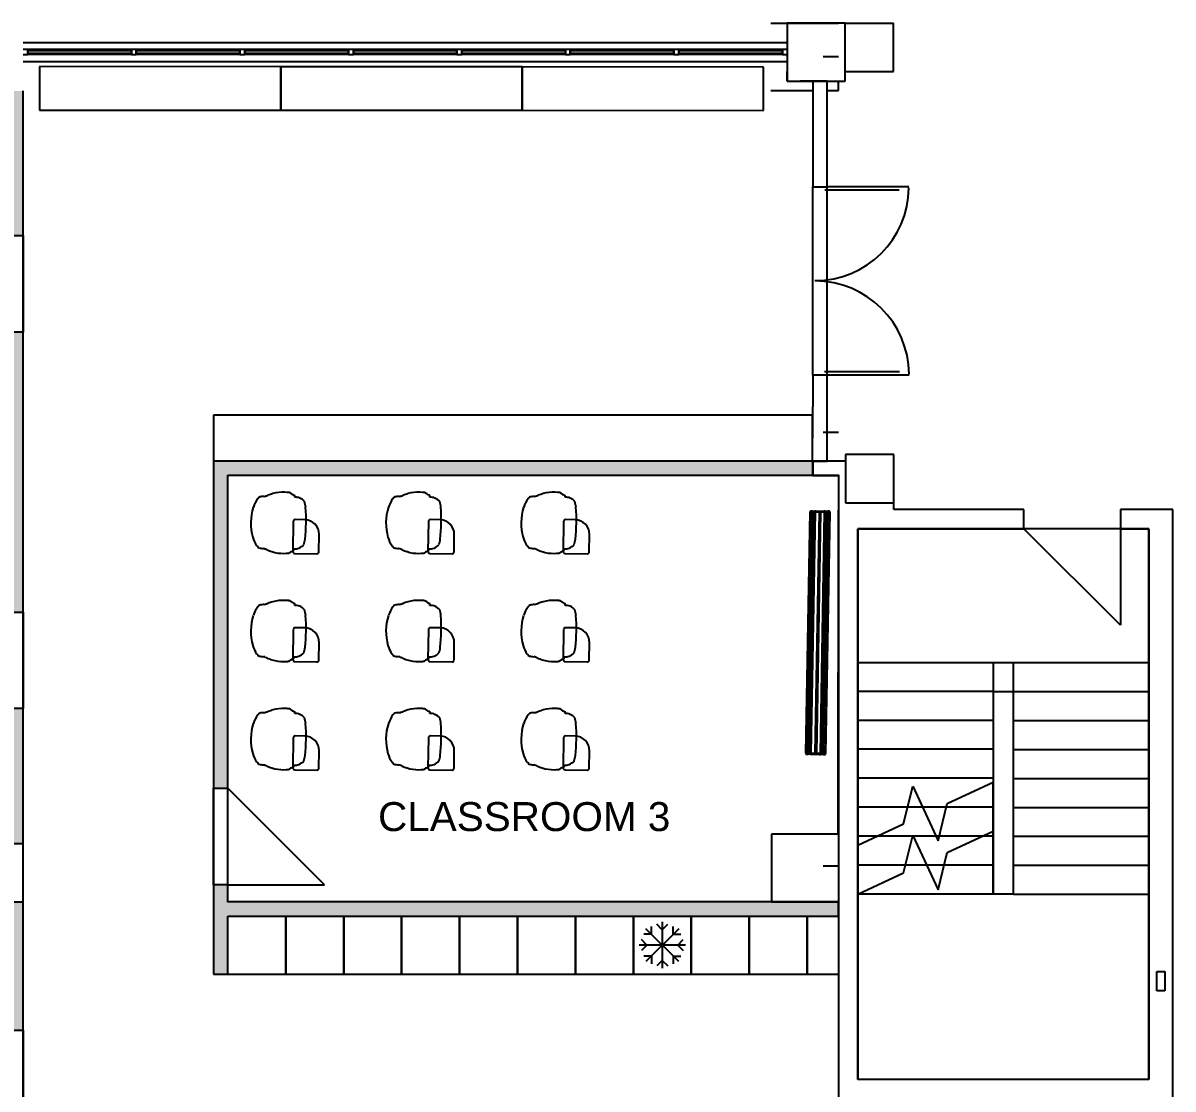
# Model space of a CAD drawing. Header units: inches. Extents: x 318758 to 339823, y 367287 to 384892.
# Drawn here: x 327913 to 339823, y 373852 to 384892 of the extents above; entities that cross this region are included whole.
import ezdxf

# ---------------------------------------------------------------- set-up
doc = ezdxf.new("R2010")
doc.units = ezdxf.units.IN
doc.header["$MEASUREMENT"] = 0
doc.layers.add('A-AREA-BNDY-CLASSROOMS', color=4, linetype='Continuous', lineweight=25)
doc.layers.add('A-AREA-IDEN', color=1, linetype='Continuous', lineweight=25)
doc.layers.add('freecads.com', color=7, linetype='Continuous')
doc.styles.add('textstyle3', font='Arial.ttf')

msp = doc.modelspace()

# ---------------------------------------------------------------- hatches: boundary and pattern name
at = {"layer": 'freecads.com', "transparency": 33554687}
h = msp.add_hatch(color=256, dxfattribs=at)
h.paths.add_polyline_path([(327913, 376392), (327913, 377792), (327763, 377792), (327763, 376392)], flags=0)
h.paths.add_polyline_path([(327913, 378792), (327913, 381690), (327763, 381690), (327763, 378792)], flags=0)
h.paths.add_polyline_path([(327913, 382690), (327913, 384189), (327763, 384189), (327763, 382690)], flags=0)
for points in [[(336093, 380204), (336093, 380354), (329884, 380358), (329884, 380208), (335129, 380205)], [(336359, 375642), (336359, 375792), (329884, 375792), (329884, 375642), (336155, 375642)], [(330034, 375042), (330034, 375642), (329884, 375642), (329884, 375042), (329997, 375042)]]:
    msp.add_hatch(color=256, dxfattribs=at).paths.add_polyline_path(points, flags=0)
h = msp.add_hatch(color=256, dxfattribs=at)
h.paths.add_polyline_path([(329997, 375792), (330034, 375792), (330034, 375966), (329884, 375966), (329884, 375792)], flags=0)
h.paths.add_polyline_path([(329997, 376966), (330034, 376966), (330034, 380208), (329884, 380208), (329884, 376966)], flags=0)
h = msp.add_hatch(color=256, dxfattribs=at)
h.paths.add_polyline_path([(327913, 367992), (327913, 373460), (327763, 373460), (327763, 367992)], flags=0)
h.paths.add_polyline_path([(327763, 374460), (327913, 374460), (327913, 375792), (327763, 375792)], flags=0)

# ---------------------------------------------------------------- linework, layer by layer
at = {"layer": 'A-AREA-BNDY-CLASSROOMS', "flags": 128}
msp.add_lwpolyline([(330034, 380208), (336359, 380208), (336359, 375792), (330034, 375792)], close=True, dxfattribs=at)
at = {"layer": 'freecads.com'}
for p, q in [((335658, 384892), (336358, 384892)), ((336428, 384891), (335828, 384891)), ((335828, 384891), (335828, 384291)), ((336428, 384891), (336928, 384891)), ((336428, 384391), (336428, 384891)), ((336428, 384291), (336428, 384891)), ((336928, 384391), (336928, 384891)), ((327913, 384691), (335828, 384691)), ((327963, 384616), (327913, 384616)), ((327963, 384566), (327963, 384616)), ((329036, 384616), (327963, 384616)), ((329036, 384604), (327963, 384604)), ((327963, 384604), (327963, 384579)), ((329086, 384616), (329036, 384616)), ((329036, 384616), (329036, 384566)), ((329036, 384579), (329036, 384604)), ((329086, 384566), (329086, 384616)), ((330160, 384616), (329086, 384616)), ((330160, 384604), (329086, 384604)), ((329086, 384604), (329086, 384579)), ((330210, 384616), (330160, 384616)), ((330160, 384616), (330160, 384566)), ((330160, 384579), (330160, 384604)), ((330210, 384566), (330210, 384616)), ((331284, 384616), (330210, 384616)), ((331284, 384604), (330210, 384604)), ((330210, 384604), (330210, 384579)), ((331334, 384616), (331284, 384616)), ((331284, 384616), (331284, 384566)), ((331284, 384579), (331284, 384604)), ((331334, 384566), (331334, 384616)), ((332407, 384616), (331334, 384616)), ((332407, 384604), (331334, 384604)), ((331334, 384604), (331334, 384579)), ((332457, 384616), (332407, 384616)), ((332407, 384616), (332407, 384566)), ((332407, 384579), (332407, 384604)), ((332457, 384566), (332457, 384616)), ((333531, 384616), (332457, 384616)), ((333531, 384604), (332457, 384604)), ((332457, 384604), (332457, 384579)), ((333581, 384616), (333531, 384616)), ((333531, 384616), (333531, 384566)), ((333531, 384579), (333531, 384604)), ((333581, 384566), (333581, 384616)), ((334655, 384616), (333581, 384616)), ((334655, 384604), (333581, 384604)), ((333581, 384604), (333581, 384579)), ((334705, 384616), (334655, 384616)), ((334655, 384616), (334655, 384566)), ((334655, 384579), (334655, 384604)), ((334705, 384566), (334705, 384616)), ((335778, 384616), (334705, 384616)), ((335778, 384604), (334705, 384604)), ((334705, 384604), (334705, 384579)), ((335828, 384616), (335778, 384616)), ((335778, 384616), (335778, 384566)), ((335778, 384579), (335778, 384604)), ((327913, 384566), (327963, 384566)), ((335828, 384491), (327913, 384491)), ((335828, 384489), (327913, 384491)), ((327963, 384579), (329036, 384579)), ((329036, 384566), (327963, 384566)), ((329036, 384566), (329086, 384566)), ((329086, 384579), (330160, 384579)), ((330160, 384566), (329086, 384566)), ((330160, 384566), (330210, 384566)), ((330210, 384579), (331284, 384579)), ((331284, 384566), (330210, 384566)), ((331284, 384566), (331334, 384566)), ((331334, 384579), (332407, 384579)), ((332407, 384566), (331334, 384566)), ((332407, 384566), (332457, 384566)), ((332457, 384579), (333531, 384579)), ((333531, 384566), (332457, 384566)), ((333531, 384566), (333581, 384566)), ((333581, 384579), (334655, 384579)), ((334655, 384566), (333581, 384566)), ((335828, 384489), (334403, 384489)), ((334655, 384566), (334705, 384566)), ((334705, 384579), (335778, 384579)), ((335778, 384566), (334705, 384566)), ((335778, 384566), (335828, 384566)), ((336359, 384542), (336200, 384542)), ((330582, 384439), (328082, 384441)), ((328082, 384441), (328082, 383991)), ((330582, 383989), (330582, 384439)), ((333082, 384438), (330582, 384439)), ((330582, 384439), (330582, 383989)), ((333082, 383988), (333082, 384438)), ((335582, 384436), (333082, 384438)), ((333082, 384438), (333082, 383988)), ((335582, 383986), (335582, 384436)), ((335828, 384291), (335828, 384390)), ((336428, 384391), (336928, 384391)), ((335828, 384291), (336428, 384291)), ((336093, 384291), (335961, 384291)), ((336093, 384291), (336093, 383196)), ((336243, 384291), (336093, 384291)), ((336241, 380354), (336243, 384291)), ((336243, 383195), (336243, 384291)), ((336358, 384192), (336358, 384291)), ((327913, 382690), (327913, 384189)), ((335658, 384192), (336093, 384192)), ((336243, 384192), (336358, 384192)), ((328082, 383991), (330582, 383989)), ((330582, 383989), (333082, 383988)), ((333082, 383988), (335582, 383986)), ((336092, 381246), (336093, 383196)), ((336093, 383196), (336243, 383195)), ((337088, 383195), (336243, 383195)), ((336988, 383195), (336243, 383195)), ((336988, 383160), (336216, 383160)), ((327763, 382690), (327913, 382690)), ((327913, 381690), (327913, 382690)), ((327913, 382690), (327913, 381690)), ((327913, 381690), (327763, 381690)), ((327913, 378792), (327913, 381690)), ((336990, 381280), (336215, 381280)), ((336092, 381246), (336091, 380594)), ((336242, 381245), (336092, 381246)), ((336241, 380354), (336242, 381245)), ((337090, 381245), (336242, 381245)), ((336990, 381245), (336242, 381245)), ((329884, 380830), (329884, 380358)), ((336091, 380830), (329884, 380830)), ((336091, 380358), (336091, 380830)), ((336359, 380652), (336200, 380652)), ((336093, 380354), (329884, 380358)), ((329884, 380358), (329884, 380208)), ((329884, 380358), (336091, 380358)), ((336091, 380358), (336091, 380354)), ((336091, 380354), (336241, 380354)), ((336433, 380354), (336093, 380354)), ((336093, 380354), (336093, 380204)), ((336093, 380204), (336093, 380354)), ((336433, 380422), (336433, 379922)), ((336933, 380422), (336433, 380422)), ((336933, 379922), (336933, 380422)), ((329884, 380208), (329884, 376966)), ((330034, 380208), (336093, 380204)), ((330034, 376966), (330034, 380208)), ((336093, 380204), (336360, 380204)), ((336360, 380204), (336359, 379922)), ((330650, 380031), (330624, 380032)), ((330727, 379981), (330727, 380000)), ((332050, 380031), (332024, 380032)), ((332127, 379981), (332127, 380000)), ((333450, 380031), (333424, 380032)), ((333527, 379981), (333527, 380000)), ((336066, 379838), (336022, 377319)), ((336088, 379838), (336066, 379838)), ((336083, 379838), (336083, 379828)), ((336085, 379838), (336083, 379838)), ((336083, 379838), (336088, 379838)), ((336088, 379838), (336115, 379837)), ((336088, 379838), (336088, 379828)), ((336115, 379837), (336118, 379837)), ((336128, 379837), (336115, 379837)), ((336118, 379837), (336121, 379837)), ((336118, 379837), (336118, 379827)), ((336121, 379837), (336123, 379837)), ((336123, 379837), (336122, 379827)), ((336123, 379837), (336126, 379837)), ((336126, 379837), (336126, 379827)), ((336126, 379837), (336128, 379837)), ((336126, 379837), (336126, 379827)), ((336128, 379837), (336207, 379836)), ((336128, 379837), (336128, 379827)), ((336207, 379836), (336209, 379836)), ((336207, 379836), (336207, 379826)), ((336220, 379835), (336207, 379836)), ((336209, 379826), (336209, 379836)), ((336209, 379836), (336210, 379836)), ((336209, 379836), (336209, 379826)), ((336210, 379836), (336212, 379836)), ((336212, 379836), (336214, 379836)), ((336212, 379836), (336212, 379826)), ((336214, 379836), (336217, 379836)), ((336217, 379836), (336220, 379835)), ((336217, 379836), (336217, 379826)), ((336220, 379835), (336247, 379835)), ((336225, 377315), (336269, 379835)), ((336247, 379835), (336252, 379835)), ((336247, 379835), (336247, 379825)), ((336269, 379835), (336247, 379835)), ((336252, 379835), (336250, 379835)), ((336252, 379825), (336252, 379835)), ((336357, 376492), (336359, 379847)), ((336359, 379922), (336359, 379847)), ((336359, 379847), (336360, 379847)), ((336359, 376492), (336359, 379847)), ((336360, 379847), (336360, 379656)), ((336433, 379922), (336933, 379922)), ((336933, 379855), (336933, 379922)), ((338279, 379855), (336933, 379855)), ((338279, 379655), (338279, 379855)), ((339823, 379855), (339279, 379855)), ((339279, 379855), (339279, 379655)), ((339823, 379655), (339823, 379855)), ((330712, 379729), (330707, 379419)), ((330833, 379747), (330733, 379749)), ((332112, 379729), (332107, 379419)), ((332233, 379747), (332133, 379749)), ((333512, 379729), (333507, 379419)), ((333633, 379747), (333533, 379749)), ((336022, 377329), (336066, 379828)), ((336044, 377328), (336088, 379828)), ((336049, 377328), (336093, 379828)), ((336051, 377328), (336095, 379828)), ((336053, 377328), (336096, 379828)), ((336059, 377328), (336102, 379828)), ((336066, 379828), (336269, 379825)), ((336068, 377328), (336112, 379827)), ((336074, 377328), (336117, 379827)), ((336076, 377328), (336119, 379827)), ((336088, 379828), (336083, 379828)), ((336083, 379828), (336085, 379828)), ((336093, 379828), (336088, 379828)), ((336093, 379828), (336095, 379828)), ((336095, 379828), (336096, 379828)), ((336096, 379828), (336102, 379828)), ((336102, 379828), (336112, 379827)), ((336112, 379827), (336117, 379827)), ((336157, 379827), (336114, 377327)), ((336117, 379827), (336119, 379827)), ((336121, 379827), (336119, 379827)), ((336119, 379827), (336128, 379827)), ((336122, 379827), (336121, 379827)), ((336126, 379827), (336122, 379827)), ((336128, 379827), (336126, 379827)), ((336207, 379826), (336128, 379827)), ((336134, 377327), (336177, 379826)), ((336177, 379826), (336157, 379827)), ((336172, 377326), (336215, 379826)), ((336174, 377326), (336217, 379826)), ((336179, 377326), (336223, 379825)), ((336189, 377326), (336232, 379825)), ((336195, 377326), (336238, 379825)), ((336197, 377326), (336240, 379825)), ((336198, 377325), (336242, 379825)), ((336203, 377325), (336247, 379825)), ((336209, 379826), (336207, 379826)), ((336207, 379826), (336215, 379826)), ((336212, 379826), (336209, 379826)), ((336209, 379826), (336209, 379826)), ((336214, 379826), (336212, 379826)), ((336215, 379826), (336214, 379826)), ((336215, 379826), (336217, 379826)), ((336217, 379826), (336223, 379825)), ((336223, 379825), (336232, 379825)), ((336269, 379825), (336225, 377325)), ((336232, 379825), (336238, 379825)), ((336238, 379825), (336240, 379825)), ((336240, 379825), (336242, 379825)), ((336247, 379825), (336242, 379825)), ((336252, 379825), (336247, 379825)), ((336250, 379825), (336252, 379825)), ((336360, 379656), (336359, 376492)), ((336558, 373952), (336560, 379655)), ((336560, 379655), (338279, 379655)), ((336560, 379653), (336560, 377970)), ((339574, 379653), (336560, 379653)), ((339573, 379653), (336560, 379653)), ((339279, 378655), (338279, 379655)), ((339279, 378655), (338279, 379655)), ((339279, 379655), (339573, 379655)), ((339279, 379655), (339279, 378655)), ((339573, 379655), (339572, 373952)), ((339573, 377969), (339574, 379653)), ((339821, 370504), (339823, 379655)), ((330977, 379415), (330980, 379594)), ((332377, 379415), (332380, 379594)), ((333777, 379415), (333780, 379594)), ((330613, 379399), (330638, 379400)), ((330717, 379428), (330717, 379447)), ((330727, 379399), (330957, 379395)), ((332013, 379399), (332038, 379400)), ((332117, 379428), (332117, 379447)), ((332127, 379399), (332357, 379395)), ((333413, 379399), (333438, 379400)), ((333517, 379428), (333517, 379447)), ((333527, 379399), (333757, 379395)), ((330650, 378911), (330624, 378912)), ((332050, 378911), (332024, 378912)), ((333450, 378911), (333424, 378912)), ((327763, 378792), (327913, 378792)), ((327913, 377792), (327913, 378792)), ((327913, 378792), (327913, 377792)), ((330727, 378861), (330727, 378880)), ((332127, 378861), (332127, 378880)), ((333527, 378861), (333527, 378880)), ((330712, 378609), (330707, 378299)), ((330833, 378627), (330733, 378629)), ((332112, 378609), (332107, 378299)), ((332233, 378627), (332133, 378629)), ((333512, 378609), (333507, 378299)), ((333633, 378627), (333533, 378629)), ((336560, 378596), (336560, 378270)), ((330977, 378295), (330980, 378474)), ((332377, 378295), (332380, 378474)), ((333777, 378295), (333780, 378474)), ((330717, 378308), (330717, 378327)), ((332117, 378308), (332117, 378327)), ((333517, 378308), (333517, 378327)), ((330613, 378279), (330638, 378280)), ((330727, 378279), (330957, 378275)), ((332013, 378279), (332038, 378280)), ((332127, 378279), (332357, 378275)), ((333413, 378279), (333438, 378280)), ((333527, 378279), (333757, 378275)), ((336560, 378270), (336560, 377970)), ((336560, 378270), (339573, 378269)), ((337960, 378269), (337960, 377970)), ((338173, 377969), (338173, 378269)), ((336560, 377970), (336560, 377670)), ((337960, 377970), (336560, 377970)), ((337960, 377970), (336560, 377970)), ((336560, 377970), (336560, 375870)), ((336560, 377970), (336560, 377670)), ((337960, 377970), (336560, 377970)), ((337960, 377970), (336560, 377970)), ((337960, 377970), (338173, 377969)), ((337960, 377970), (337960, 375870)), ((337960, 377970), (337960, 377670)), ((338172, 375869), (338173, 377969)), ((338173, 377969), (339573, 377969)), ((338173, 377669), (338173, 377969)), ((338173, 377969), (339573, 377969)), ((338173, 377969), (339573, 377969)), ((338173, 375869), (338173, 377969)), ((338173, 377969), (339573, 377969)), ((339572, 375869), (339573, 377969)), ((339573, 375869), (339573, 377969)), ((327913, 377792), (327763, 377792)), ((327913, 376392), (327913, 377792)), ((330650, 377791), (330624, 377792)), ((330727, 377741), (330727, 377760)), ((332050, 377791), (332024, 377792)), ((332127, 377741), (332127, 377760)), ((333450, 377791), (333424, 377792)), ((333527, 377741), (333527, 377760)), ((336560, 377670), (336559, 377370)), ((336560, 377670), (336560, 377370)), ((337960, 377670), (336560, 377670)), ((337960, 377670), (336560, 377670)), ((337960, 377670), (336560, 377670)), ((337960, 377670), (336560, 377670)), ((337960, 377670), (337960, 377370)), ((338173, 377369), (338173, 377669)), ((338173, 377669), (339573, 377669)), ((338173, 377669), (339573, 377669)), ((338173, 377669), (339573, 377669)), ((338173, 377669), (339573, 377669)), ((338173, 377669), (339573, 377669)), ((338173, 377669), (339573, 377669)), ((330712, 377489), (330707, 377179)), ((330833, 377507), (330733, 377509)), ((332112, 377489), (332107, 377179)), ((332233, 377507), (332133, 377509)), ((333512, 377489), (333507, 377179)), ((333633, 377507), (333533, 377509)), ((330977, 377175), (330980, 377354)), ((332377, 377175), (332380, 377354)), ((333777, 377175), (333780, 377354)), ((336559, 377370), (336559, 377070)), ((336560, 377370), (336560, 377070)), ((337960, 377370), (336560, 377370)), ((337960, 377370), (336560, 377370)), ((337960, 377370), (336560, 377370)), ((337960, 377370), (336560, 377370)), ((337960, 377370), (337960, 377070)), ((338173, 377069), (338173, 377369)), ((338173, 377369), (339573, 377369)), ((338173, 377369), (339573, 377369)), ((338173, 377369), (339573, 377369)), ((338173, 377369), (339573, 377369)), ((338173, 377369), (339573, 377369)), ((338173, 377369), (339573, 377369)), ((336225, 377325), (336022, 377329)), ((336022, 377319), (336044, 377318)), ((336039, 377328), (336039, 377318)), ((336041, 377328), (336039, 377328)), ((336039, 377328), (336044, 377328)), ((336044, 377318), (336039, 377318)), ((336039, 377318), (336041, 377318)), ((336044, 377328), (336049, 377328)), ((336044, 377328), (336044, 377318)), ((336071, 377318), (336044, 377318)), ((336051, 377328), (336049, 377328)), ((336053, 377328), (336051, 377328)), ((336059, 377328), (336053, 377328)), ((336068, 377328), (336059, 377328)), ((336074, 377328), (336068, 377328)), ((336074, 377318), (336071, 377318)), ((336071, 377318), (336084, 377317)), ((336076, 377328), (336074, 377328)), ((336074, 377328), (336074, 377318)), ((336077, 377318), (336074, 377318)), ((336084, 377327), (336076, 377328)), ((336076, 377328), (336077, 377328)), ((336077, 377328), (336079, 377328)), ((336079, 377318), (336077, 377318)), ((336079, 377328), (336082, 377328)), ((336079, 377328), (336079, 377318)), ((336082, 377318), (336079, 377318)), ((336082, 377328), (336082, 377318)), ((336082, 377328), (336084, 377327)), ((336082, 377328), (336082, 377318)), ((336084, 377317), (336082, 377318)), ((336084, 377327), (336163, 377326)), ((336084, 377327), (336084, 377317)), ((336163, 377316), (336084, 377317)), ((336114, 377327), (336134, 377327)), ((336172, 377326), (336163, 377326)), ((336163, 377326), (336165, 377326)), ((336163, 377326), (336163, 377316)), ((336165, 377316), (336163, 377316)), ((336163, 377316), (336176, 377316)), ((336165, 377316), (336165, 377326)), ((336165, 377326), (336166, 377326)), ((336165, 377326), (336165, 377316)), ((336166, 377316), (336165, 377316)), ((336166, 377326), (336169, 377326)), ((336168, 377316), (336166, 377316)), ((336169, 377326), (336168, 377316)), ((336170, 377316), (336168, 377316)), ((336169, 377326), (336170, 377326)), ((336170, 377326), (336172, 377326)), ((336173, 377316), (336170, 377316)), ((336174, 377326), (336172, 377326)), ((336173, 377326), (336173, 377316)), ((336176, 377316), (336173, 377316)), ((336179, 377326), (336174, 377326)), ((336203, 377315), (336176, 377316)), ((336189, 377326), (336179, 377326)), ((336195, 377326), (336189, 377326)), ((336197, 377326), (336195, 377326)), ((336198, 377325), (336197, 377326)), ((336198, 377325), (336203, 377325)), ((336203, 377325), (336208, 377325)), ((336203, 377325), (336203, 377315)), ((336208, 377315), (336203, 377315)), ((336203, 377315), (336225, 377315)), ((336208, 377325), (336206, 377325)), ((336206, 377315), (336208, 377315)), ((336208, 377315), (336208, 377325)), ((330613, 377159), (330638, 377160)), ((330717, 377188), (330717, 377207)), ((330727, 377159), (330957, 377155)), ((332013, 377159), (332038, 377160)), ((332117, 377188), (332117, 377207)), ((332127, 377159), (332357, 377155)), ((333413, 377159), (333438, 377160)), ((333517, 377188), (333517, 377207)), ((333527, 377159), (333757, 377155)), ((336559, 377070), (336559, 376770)), ((336560, 377070), (336560, 376770)), ((337960, 377070), (336560, 377070)), ((337960, 377070), (336560, 377070)), ((337960, 377070), (336560, 377070)), ((337960, 377070), (336560, 377070)), ((337033, 376599), (337128, 376987)), ((337128, 376987), (337392, 376421)), ((337486, 376810), (337960, 377031)), ((337959, 377030), (337959, 376769)), ((337960, 377070), (337960, 377031)), ((338173, 376769), (338173, 377069)), ((338173, 377069), (339573, 377069)), ((338173, 377069), (339573, 377069)), ((338173, 377069), (339573, 377069)), ((338173, 377069), (339573, 377069)), ((338173, 377069), (339573, 377069)), ((338173, 377069), (339573, 377069)), ((329884, 376966), (329884, 375966)), ((329884, 376966), (330034, 376966)), ((329884, 375966), (329884, 376966)), ((331034, 375966), (330034, 376966)), ((331034, 375966), (330034, 376966)), ((336559, 376770), (336559, 376470)), ((336560, 376770), (336560, 376470)), ((337960, 376770), (336560, 376770)), ((337075, 376770), (336560, 376770)), ((337960, 376770), (336560, 376770)), ((337075, 376770), (336560, 376770)), ((337229, 376770), (337075, 376770)), ((337229, 376770), (337075, 376770)), ((337476, 376770), (337229, 376770)), ((337476, 376770), (337229, 376770)), ((337392, 376421), (337486, 376810)), ((337959, 376769), (337476, 376770)), ((337959, 376769), (337476, 376770)), ((337959, 376769), (337959, 376469)), ((338173, 376469), (338173, 376769)), ((338173, 376769), (339573, 376769)), ((338173, 376769), (339573, 376769)), ((338173, 376769), (339573, 376769)), ((338173, 376769), (339573, 376769)), ((338173, 376769), (339573, 376769)), ((338173, 376769), (339573, 376769)), ((336560, 376378), (337033, 376599)), ((337486, 376302), (337960, 376523)), ((337960, 376523), (337960, 375870)), ((327913, 376392), (327313, 376392)), ((327913, 375792), (327913, 376392)), ((336364, 376492), (335664, 376492)), ((335664, 376492), (335664, 375792)), ((336364, 375792), (336364, 376492)), ((336559, 376470), (336559, 376170)), ((336560, 376470), (336560, 376378)), ((337960, 376470), (336560, 376470)), ((336757, 376470), (336560, 376470)), ((337960, 376470), (336560, 376470)), ((336757, 376470), (336560, 376470)), ((337369, 376470), (336757, 376470)), ((337369, 376470), (336757, 376470)), ((337033, 376091), (337128, 376479)), ((337132, 376470), (337125, 376470)), ((337132, 376470), (337125, 376470)), ((337128, 376479), (337392, 375913)), ((337404, 376470), (337369, 376470)), ((337404, 376470), (337369, 376470)), ((337959, 376469), (337403, 376470)), ((337959, 376469), (337403, 376470)), ((337960, 376470), (337846, 376470)), ((337960, 376470), (337846, 376470)), ((337959, 376469), (337959, 376169)), ((338173, 376169), (338173, 376469)), ((338173, 376469), (339573, 376469)), ((338173, 376469), (339573, 376469)), ((338173, 376469), (339573, 376469)), ((338173, 376469), (339573, 376469)), ((338173, 376469), (339573, 376469)), ((338173, 376469), (339573, 376469)), ((337392, 375913), (337486, 376302)), ((336359, 376161), (336200, 376161)), ((336559, 376170), (336559, 375870)), ((337959, 376169), (336559, 376170)), ((337959, 376169), (336559, 376170)), ((337960, 376170), (336560, 376170)), ((337960, 376170), (336560, 376170)), ((337272, 376170), (337052, 376170)), ((337272, 376170), (337052, 376170)), ((337960, 376170), (337454, 376170)), ((337960, 376170), (337454, 376170)), ((337959, 376169), (337959, 375869)), ((338172, 375869), (338173, 376169)), ((338173, 376169), (339573, 376169)), ((338173, 376169), (339573, 376169)), ((338173, 376169), (339573, 376169)), ((338173, 376169), (339573, 376169)), ((338173, 376169), (339573, 376169)), ((338173, 376169), (339573, 376169)), ((336560, 375870), (337033, 376091)), ((329884, 375966), (329884, 375792)), ((330034, 375966), (329884, 375966)), ((330034, 375792), (330034, 375966)), ((330034, 375966), (331034, 375966)), ((327313, 375792), (327913, 375792)), ((327913, 374460), (327913, 375792)), ((329884, 375792), (329884, 375642)), ((335664, 375792), (330034, 375792)), ((335664, 375792), (336364, 375792)), ((336359, 375792), (336358, 373390)), ((336359, 375642), (336359, 375792)), ((336559, 375870), (336558, 373952)), ((337959, 375869), (336559, 375870)), ((337959, 375869), (336559, 375870)), ((336560, 375870), (336560, 373953)), ((336560, 375870), (336560, 373954)), ((337960, 375870), (336560, 375870)), ((338172, 375869), (337959, 375869)), ((337960, 375869), (337960, 375870)), ((338172, 375869), (337960, 375870)), ((338173, 375869), (337960, 375869)), ((338172, 375869), (339572, 375869)), ((338172, 375869), (339572, 375869)), ((338172, 375869), (339572, 375869)), ((338172, 375869), (339572, 375869)), ((338173, 375869), (339573, 375869)), ((338173, 375869), (339573, 375869)), ((339572, 373952), (339572, 375869)), ((339572, 373953), (339572, 375869)), ((339573, 373953), (339573, 375869)), ((329884, 375642), (329884, 375042)), ((330034, 375642), (336359, 375642)), ((330034, 375042), (330034, 375642)), ((330634, 375642), (330634, 375042)), ((330634, 375042), (330634, 375642)), ((331234, 375642), (331234, 375042)), ((331234, 375042), (331234, 375642)), ((331834, 375642), (331834, 375042)), ((331834, 375042), (331834, 375642)), ((332434, 375642), (332434, 375042)), ((332434, 375042), (332434, 375642)), ((333034, 375642), (333034, 375042)), ((333034, 375042), (333034, 375642)), ((333634, 375642), (333634, 375042)), ((333634, 375042), (333634, 375642)), ((334234, 375642), (334234, 375042)), ((334234, 375042), (334234, 375642)), ((334534, 375502), (334478, 375559)), ((334534, 375582), (334534, 375102)), ((334534, 375502), (334591, 375559)), ((334834, 375042), (334834, 375642)), ((334834, 375642), (334834, 375042)), ((335434, 375642), (335434, 375042)), ((335434, 375042), (335434, 375642)), ((336034, 375042), (336034, 375642)), ((336034, 375642), (336034, 375042)), ((334421, 375455), (334341, 375455)), ((334704, 375173), (334364, 375512)), ((334704, 375512), (334364, 375173)), ((334421, 375455), (334421, 375535)), ((334647, 375455), (334647, 375535)), ((334647, 375455), (334727, 375455)), ((334774, 375342), (334294, 375342)), ((334374, 375342), (334318, 375399)), ((334374, 375342), (334318, 375286)), ((334694, 375342), (334751, 375399)), ((334694, 375342), (334751, 375286)), ((334421, 375229), (334341, 375229)), ((334421, 375229), (334421, 375149)), ((334647, 375229), (334647, 375149)), ((334647, 375229), (334727, 375229)), ((334534, 375182), (334478, 375126)), ((334534, 375182), (334591, 375126)), ((329884, 375042), (330034, 375042)), ((330034, 375042), (330634, 375042)), ((330634, 375042), (331234, 375042)), ((331234, 375042), (331834, 375042)), ((331834, 375042), (332434, 375042)), ((332434, 375042), (333034, 375042)), ((333034, 375042), (333634, 375042)), ((333634, 375042), (334234, 375042)), ((334234, 375042), (334834, 375042)), ((334834, 375042), (335434, 375042)), ((335434, 375042), (336034, 375042)), ((336034, 375042), (336358, 375042)), ((339655, 374869), (339655, 375069)), ((339655, 375069), (339740, 375069)), ((339740, 375069), (339740, 374869)), ((339740, 374869), (339655, 374869)), ((327763, 374460), (327913, 374460)), ((327913, 373460), (327913, 374460)), ((327913, 374460), (327913, 373460)), ((339572, 373952), (336558, 373952)), ((336560, 373954), (339572, 373953)), ((336560, 373953), (339573, 373953))]:
    msp.add_line(p, q, dxfattribs=at)
for centre, radius, start, end in [((336116, 383196), 972, 269.9656, 359.353), ((336115, 381246), 975, 0.5772, 89.9656), ((330568, 379792), 283, 142.1178, 162.4093), ((330481, 379858), 174, 138.1264, 141.9094), ((330380, 379951), 36.8, 113.2892, 140.5582), ((330438, 379503), 487, 93.1683, 98.6207), ((330392, 380104), 116, 279.8687, 292.4096), ((330319, 380338), 361, 288.9363, 291.172), ((330661, 379454), 586, 105.8942, 111.145), ((330603, 379655), 378, 86.8916, 105.8975), ((330771, 380130), 138, 230.2719, 251.2305), ((330736, 379877), 104, 65.4075, 95.0968), ((330719, 379839), 146, 41.0966, 65.4075), ((331968, 379792), 283, 142.1178, 162.4093), ((331881, 379858), 174, 138.1264, 141.9094), ((331780, 379951), 36.8, 113.2892, 140.5582), ((331838, 379503), 487, 93.1683, 98.6207), ((331792, 380104), 116, 279.8687, 292.4096), ((331719, 380338), 361, 288.9363, 291.172), ((332061, 379454), 586, 105.8942, 111.145), ((332003, 379655), 378, 86.8916, 105.8975), ((332171, 380130), 138, 230.2719, 251.2305), ((332136, 379877), 104, 65.4075, 95.0968), ((332119, 379839), 146, 41.0966, 65.4075), ((333368, 379792), 283, 142.1178, 162.4093), ((333281, 379858), 174, 138.1264, 141.9094), ((333180, 379951), 36.8, 113.2892, 140.5582), ((333238, 379503), 487, 93.1683, 98.6207), ((333192, 380104), 116, 279.8687, 292.4096), ((333119, 380338), 361, 288.9363, 291.172), ((333461, 379454), 586, 105.8942, 111.145), ((333403, 379655), 378, 86.8916, 105.8975), ((333571, 380130), 138, 230.2719, 251.2305), ((333536, 379877), 104, 65.4075, 95.0968), ((333519, 379839), 146, 41.0966, 65.4075), ((330813, 379712), 541, 162.2619, 195.7381), ((330587, 379857), 254, 4.345, 17.8748), ((329074, 379742), 1771, 353.655, 4.345), ((332213, 379712), 541, 162.2619, 195.7381), ((331987, 379857), 254, 4.345, 17.8748), ((330474, 379742), 1771, 353.655, 4.345), ((333613, 379712), 541, 162.2619, 195.7381), ((333387, 379857), 254, 4.345, 17.8748), ((331874, 379742), 1771, 353.655, 4.345), ((330732, 379729), 20, 89, 179), ((330830, 379597), 150, 359, 89), ((332132, 379729), 20, 89, 179), ((332230, 379597), 150, 359, 89), ((333532, 379729), 20, 89, 179), ((333630, 379597), 150, 359, 89), ((330565, 379642), 283, 195.5907, 215.8822), ((330714, 379589), 146, 292.5925, 316.9034), ((330591, 379574), 245, 339.8057, 353.655), ((331965, 379642), 283, 195.5907, 215.8822), ((332114, 379589), 146, 292.5925, 316.9034), ((331991, 379574), 245, 339.8057, 353.655), ((333365, 379642), 283, 195.5907, 215.8822), ((333514, 379589), 146, 292.5925, 316.9034), ((333391, 379574), 245, 339.8057, 353.655), ((330477, 379579), 174, 216.0906, 219.8736), ((330372, 379489), 36.8, 217.4418, 244.7108), ((330446, 379934), 487, 259.3793, 264.8316), ((330378, 379336), 116, 65.5912, 78.129), ((330297, 379104), 361, 66.828, 69.0636), ((330670, 379976), 587, 246.8555, 252.1062), ((330606, 379777), 378, 252.1025, 271.1084), ((330757, 379297), 138, 106.7695, 127.7281), ((330727, 379419), 20, 179, 269), ((330730, 379550), 104, 262.9032, 292.5925), ((330957, 379415), 20, 269, 359), ((331877, 379579), 174, 216.0906, 219.8736), ((331772, 379489), 36.8, 217.4418, 244.7108), ((331846, 379934), 487, 259.3793, 264.8316), ((331778, 379336), 116, 65.5912, 78.129), ((331697, 379104), 361, 66.828, 69.0636), ((332070, 379976), 587, 246.8555, 252.1062), ((332006, 379777), 378, 252.1025, 271.1084), ((332157, 379297), 138, 106.7695, 127.7281), ((332127, 379419), 20, 179, 269), ((332130, 379550), 104, 262.9032, 292.5925), ((332357, 379415), 20, 269, 359), ((333277, 379579), 174, 216.0906, 219.8736), ((333172, 379489), 36.8, 217.4418, 244.7108), ((333246, 379934), 487, 259.3793, 264.8316), ((333178, 379336), 116, 65.5912, 78.129), ((333097, 379104), 361, 66.828, 69.0636), ((333470, 379976), 587, 246.8555, 252.1062), ((333406, 379777), 378, 252.1025, 271.1084), ((333557, 379297), 138, 106.7695, 127.7281), ((333527, 379419), 20, 179, 269), ((333530, 379550), 104, 262.9032, 292.5925), ((333757, 379415), 20, 269, 359), ((330319, 379218), 361, 288.9363, 291.172), ((330661, 378334), 586, 105.8942, 111.145), ((330603, 378535), 378, 86.8916, 105.8975), ((330771, 379010), 138, 230.2719, 251.2305), ((331719, 379218), 361, 288.9363, 291.172), ((332061, 378334), 586, 105.8942, 111.145), ((332003, 378535), 378, 86.8916, 105.8975), ((332171, 379010), 138, 230.2719, 251.2305), ((333119, 379218), 361, 288.9363, 291.172), ((333461, 378334), 586, 105.8942, 111.145), ((333403, 378535), 378, 86.8916, 105.8975), ((333571, 379010), 138, 230.2719, 251.2305), ((330568, 378672), 283, 142.1178, 162.4093), ((330481, 378738), 174, 138.1264, 141.9094), ((330380, 378831), 36.8, 113.2892, 140.5582), ((330438, 378383), 487, 93.1683, 98.6207), ((330392, 378984), 116, 279.8687, 292.4096), ((330736, 378757), 104, 65.4075, 95.0968), ((330719, 378719), 146, 41.0966, 65.4075), ((330587, 378737), 254, 4.345, 17.8748), ((331968, 378672), 283, 142.1178, 162.4093), ((331881, 378738), 174, 138.1264, 141.9094), ((331780, 378831), 36.8, 113.2892, 140.5582), ((331838, 378383), 487, 93.1683, 98.6207), ((331792, 378984), 116, 279.8687, 292.4096), ((332136, 378757), 104, 65.4075, 95.0968), ((332119, 378719), 146, 41.0966, 65.4075), ((331987, 378737), 254, 4.345, 17.8748), ((333368, 378672), 283, 142.1178, 162.4093), ((333281, 378738), 174, 138.1264, 141.9094), ((333180, 378831), 36.8, 113.2892, 140.5582), ((333238, 378383), 487, 93.1683, 98.6207), ((333192, 378984), 116, 279.8687, 292.4096), ((333536, 378757), 104, 65.4075, 95.0968), ((333519, 378719), 146, 41.0966, 65.4075), ((333387, 378737), 254, 4.345, 17.8748), ((330813, 378592), 541, 162.2619, 195.7381), ((329074, 378622), 1771, 353.655, 4.345), ((332213, 378592), 541, 162.2619, 195.7381), ((330474, 378622), 1771, 353.655, 4.345), ((333613, 378592), 541, 162.2619, 195.7381), ((331874, 378622), 1771, 353.655, 4.345), ((330732, 378609), 20, 89, 179), ((330830, 378477), 150, 359, 89), ((332132, 378609), 20, 89, 179), ((332230, 378477), 150, 359, 89), ((333532, 378609), 20, 89, 179), ((333630, 378477), 150, 359, 89), ((330565, 378522), 283, 195.5907, 215.8822), ((330591, 378454), 245, 339.8057, 353.655), ((331965, 378522), 283, 195.5907, 215.8822), ((331991, 378454), 245, 339.8057, 353.655), ((333365, 378522), 283, 195.5907, 215.8822), ((333391, 378454), 245, 339.8057, 353.655), ((330477, 378459), 174, 216.0906, 219.8736), ((330372, 378369), 36.8, 217.4418, 244.7108), ((330446, 378814), 487, 259.3793, 264.8316), ((330378, 378216), 116, 65.5912, 78.129), ((330297, 377984), 361, 66.828, 69.0636), ((330670, 378856), 587, 246.8555, 252.1062), ((330606, 378657), 378, 252.1025, 271.1084), ((330757, 378177), 138, 106.7695, 127.7281), ((330727, 378299), 20, 179, 269), ((330730, 378430), 104, 262.9032, 292.5925), ((330714, 378469), 146, 292.5925, 316.9034), ((330957, 378295), 20, 269, 359), ((331877, 378459), 174, 216.0906, 219.8736), ((331772, 378369), 36.8, 217.4418, 244.7108), ((331846, 378814), 487, 259.3793, 264.8316), ((331778, 378216), 116, 65.5912, 78.129), ((331697, 377984), 361, 66.828, 69.0636), ((332070, 378856), 587, 246.8555, 252.1062), ((332006, 378657), 378, 252.1025, 271.1084), ((332157, 378177), 138, 106.7695, 127.7281), ((332127, 378299), 20, 179, 269), ((332130, 378430), 104, 262.9032, 292.5925), ((332114, 378469), 146, 292.5925, 316.9034), ((332357, 378295), 20, 269, 359), ((333277, 378459), 174, 216.0906, 219.8736), ((333172, 378369), 36.8, 217.4418, 244.7108), ((333246, 378814), 487, 259.3793, 264.8316), ((333178, 378216), 116, 65.5912, 78.129), ((333097, 377984), 361, 66.828, 69.0636), ((333470, 378856), 587, 246.8555, 252.1062), ((333406, 378657), 378, 252.1025, 271.1084), ((333557, 378177), 138, 106.7695, 127.7281), ((333527, 378299), 20, 179, 269), ((333530, 378430), 104, 262.9032, 292.5925), ((333514, 378469), 146, 292.5925, 316.9034), ((333757, 378295), 20, 269, 359), ((330568, 377552), 283, 142.1178, 162.4093), ((330481, 377618), 174, 138.1264, 141.9094), ((330380, 377711), 36.8, 113.2892, 140.5582), ((330438, 377263), 487, 93.1683, 98.6207), ((330392, 377864), 116, 279.8687, 292.4096), ((330319, 378098), 361, 288.9363, 291.172), ((330661, 377214), 586, 105.8942, 111.145), ((330603, 377415), 378, 86.8916, 105.8975), ((330771, 377890), 138, 230.2719, 251.2305), ((330736, 377637), 104, 65.4075, 95.0968), ((330719, 377599), 146, 41.0966, 65.4075), ((330587, 377617), 254, 4.345, 17.8748), ((331968, 377552), 283, 142.1178, 162.4093), ((331881, 377618), 174, 138.1264, 141.9094), ((331780, 377711), 36.8, 113.2892, 140.5582), ((331838, 377263), 487, 93.1683, 98.6207), ((331792, 377864), 116, 279.8687, 292.4096), ((331719, 378098), 361, 288.9363, 291.172), ((332061, 377214), 586, 105.8942, 111.145), ((332003, 377415), 378, 86.8916, 105.8975), ((332171, 377890), 138, 230.2719, 251.2305), ((332136, 377637), 104, 65.4075, 95.0968), ((332119, 377599), 146, 41.0966, 65.4075), ((331987, 377617), 254, 4.345, 17.8748), ((333368, 377552), 283, 142.1178, 162.4093), ((333281, 377618), 174, 138.1264, 141.9094), ((333180, 377711), 36.8, 113.2892, 140.5582), ((333238, 377263), 487, 93.1683, 98.6207), ((333192, 377864), 116, 279.8687, 292.4096), ((333119, 378098), 361, 288.9363, 291.172), ((333461, 377214), 586, 105.8942, 111.145), ((333403, 377415), 378, 86.8916, 105.8975), ((333571, 377890), 138, 230.2719, 251.2305), ((333536, 377637), 104, 65.4075, 95.0968), ((333519, 377599), 146, 41.0966, 65.4075), ((333387, 377617), 254, 4.345, 17.8748), ((330813, 377472), 541, 162.2619, 195.7381), ((329074, 377502), 1771, 353.655, 4.345), ((332213, 377472), 541, 162.2619, 195.7381), ((330474, 377502), 1771, 353.655, 4.345), ((333613, 377472), 541, 162.2619, 195.7381), ((331874, 377502), 1771, 353.655, 4.345), ((330732, 377489), 20, 89, 179), ((330830, 377357), 150, 359, 89), ((332132, 377489), 20, 89, 179), ((332230, 377357), 150, 359, 89), ((333532, 377489), 20, 89, 179), ((333630, 377357), 150, 359, 89), ((330565, 377402), 283, 195.5907, 215.8822), ((330477, 377339), 174, 216.0906, 219.8736), ((330372, 377249), 36.8, 217.4418, 244.7108), ((330446, 377694), 487, 259.3793, 264.8316), ((330730, 377310), 104, 262.9032, 292.5925), ((330714, 377349), 146, 292.5925, 316.9034), ((330591, 377334), 245, 339.8057, 353.655), ((331965, 377402), 283, 195.5907, 215.8822), ((331877, 377339), 174, 216.0906, 219.8736), ((331772, 377249), 36.8, 217.4418, 244.7108), ((331846, 377694), 487, 259.3793, 264.8316), ((332130, 377310), 104, 262.9032, 292.5925), ((332114, 377349), 146, 292.5925, 316.9034), ((331991, 377334), 245, 339.8057, 353.655), ((333365, 377402), 283, 195.5907, 215.8822), ((333277, 377339), 174, 216.0906, 219.8736), ((333172, 377249), 36.8, 217.4418, 244.7108), ((333246, 377694), 487, 259.3793, 264.8316), ((333530, 377310), 104, 262.9032, 292.5925), ((333514, 377349), 146, 292.5925, 316.9034), ((333391, 377334), 245, 339.8057, 353.655), ((330378, 377096), 116, 65.5912, 78.129), ((330297, 376864), 361, 66.828, 69.0636), ((330670, 377736), 587, 246.8555, 252.1062), ((330606, 377537), 378, 252.1025, 271.1084), ((330757, 377057), 138, 106.7695, 127.7281), ((330727, 377179), 20, 179, 269), ((330957, 377175), 20, 269, 359), ((331778, 377096), 116, 65.5912, 78.129), ((331697, 376864), 361, 66.828, 69.0636), ((332070, 377736), 587, 246.8555, 252.1062), ((332006, 377537), 378, 252.1025, 271.1084), ((332157, 377057), 138, 106.7695, 127.7281), ((332127, 377179), 20, 179, 269), ((332357, 377175), 20, 269, 359), ((333178, 377096), 116, 65.5912, 78.129), ((333097, 376864), 361, 66.828, 69.0636), ((333470, 377736), 587, 246.8555, 252.1062), ((333406, 377537), 378, 252.1025, 271.1084), ((333557, 377057), 138, 106.7695, 127.7281), ((333527, 377179), 20, 179, 269), ((333757, 377175), 20, 269, 359)]:
    msp.add_arc(centre, radius, start, end, dxfattribs=at)
for points in [[(330364, 379984), (330363, 379984), (330362, 379983), (330360, 379982), (330357, 379980), (330355, 379978), (330352, 379975), (330351, 379974), (330350, 379973)], [(330426, 379993), (330425, 379993), (330424, 379992), (330423, 379992)], [(330683, 380024), (330683, 380025), (330681, 380026), (330678, 380027), (330674, 380028), (330669, 380029), (330665, 380029), (330663, 380030)], [(330705, 380010), (330698, 380014), (330691, 380019), (330683, 380024)], [(331764, 379984), (331763, 379984), (331762, 379983), (331760, 379982), (331757, 379980), (331755, 379978), (331752, 379975), (331751, 379974), (331750, 379973)], [(331826, 379993), (331825, 379993), (331824, 379992), (331823, 379992)], [(332083, 380024), (332083, 380025), (332081, 380026), (332078, 380027), (332074, 380028), (332069, 380029), (332065, 380029), (332063, 380030)], [(332105, 380010), (332098, 380014), (332091, 380019), (332083, 380024)], [(333164, 379984), (333163, 379984), (333162, 379983), (333160, 379982), (333157, 379980), (333155, 379978), (333152, 379975), (333151, 379974), (333150, 379973)], [(333226, 379993), (333225, 379993), (333224, 379992), (333223, 379992)], [(333483, 380024), (333483, 380025), (333481, 380026), (333478, 380027), (333474, 380028), (333469, 380029), (333465, 380029), (333463, 380030)], [(333505, 380010), (333498, 380014), (333491, 380019), (333483, 380024)], [(330341, 379468), (330342, 379467), (330344, 379466), (330346, 379463), (330348, 379461), (330351, 379459), (330353, 379457), (330354, 379457), (330355, 379456)], [(330414, 379446), (330414, 379446), (330415, 379446), (330416, 379446)], [(330673, 379405), (330680, 379411), (330687, 379415), (330694, 379419)], [(331741, 379468), (331742, 379467), (331744, 379466), (331746, 379463), (331748, 379461), (331751, 379459), (331753, 379457), (331754, 379457), (331755, 379456)], [(331814, 379446), (331814, 379446), (331815, 379446), (331816, 379446)], [(332073, 379405), (332080, 379411), (332087, 379415), (332094, 379419)], [(333141, 379468), (333142, 379467), (333144, 379466), (333146, 379463), (333148, 379461), (333151, 379459), (333153, 379457), (333154, 379457), (333155, 379456)], [(333214, 379446), (333214, 379446), (333215, 379446), (333216, 379446)], [(333473, 379405), (333480, 379411), (333487, 379415), (333494, 379419)], [(330683, 378904), (330683, 378905), (330681, 378906), (330678, 378907), (330674, 378908), (330669, 378909), (330665, 378909), (330663, 378910)], [(330705, 378890), (330698, 378894), (330691, 378899), (330683, 378904)], [(332083, 378904), (332083, 378905), (332081, 378906), (332078, 378907), (332074, 378908), (332069, 378909), (332065, 378909), (332063, 378910)], [(332105, 378890), (332098, 378894), (332091, 378899), (332083, 378904)], [(333483, 378904), (333483, 378905), (333481, 378906), (333478, 378907), (333474, 378908), (333469, 378909), (333465, 378909), (333463, 378910)], [(333505, 378890), (333498, 378894), (333491, 378899), (333483, 378904)], [(330364, 378864), (330363, 378864), (330362, 378863), (330360, 378862), (330357, 378860), (330355, 378858), (330352, 378855), (330351, 378854), (330350, 378853)], [(330426, 378873), (330425, 378873), (330424, 378872), (330423, 378872)], [(331764, 378864), (331763, 378864), (331762, 378863), (331760, 378862), (331757, 378860), (331755, 378858), (331752, 378855), (331751, 378854), (331750, 378853)], [(331826, 378873), (331825, 378873), (331824, 378872), (331823, 378872)], [(333164, 378864), (333163, 378864), (333162, 378863), (333160, 378862), (333157, 378860), (333155, 378858), (333152, 378855), (333151, 378854), (333150, 378853)], [(333226, 378873), (333225, 378873), (333224, 378872), (333223, 378872)], [(330341, 378348), (330342, 378347), (330344, 378346), (330346, 378343), (330348, 378341), (330351, 378339), (330353, 378337), (330354, 378337), (330355, 378336)], [(330414, 378326), (330414, 378326), (330415, 378326), (330416, 378326)], [(330673, 378285), (330680, 378291), (330687, 378295), (330694, 378299)], [(331741, 378348), (331742, 378347), (331744, 378346), (331746, 378343), (331748, 378341), (331751, 378339), (331753, 378337), (331754, 378337), (331755, 378336)], [(331814, 378326), (331814, 378326), (331815, 378326), (331816, 378326)], [(332073, 378285), (332080, 378291), (332087, 378295), (332094, 378299)], [(333141, 378348), (333142, 378347), (333144, 378346), (333146, 378343), (333148, 378341), (333151, 378339), (333153, 378337), (333154, 378337), (333155, 378336)], [(333214, 378326), (333214, 378326), (333215, 378326), (333216, 378326)], [(333473, 378285), (333480, 378291), (333487, 378295), (333494, 378299)], [(330364, 377744), (330363, 377744), (330362, 377743), (330360, 377742), (330357, 377740), (330355, 377738), (330352, 377735), (330351, 377734), (330350, 377733)], [(330426, 377753), (330425, 377753), (330424, 377752), (330423, 377752)], [(330683, 377784), (330683, 377785), (330681, 377786), (330678, 377787), (330674, 377788), (330669, 377789), (330665, 377789), (330663, 377790)], [(330705, 377770), (330698, 377774), (330691, 377779), (330683, 377784)], [(331764, 377744), (331763, 377744), (331762, 377743), (331760, 377742), (331757, 377740), (331755, 377738), (331752, 377735), (331751, 377734), (331750, 377733)], [(331826, 377753), (331825, 377753), (331824, 377752), (331823, 377752)], [(332083, 377784), (332083, 377785), (332081, 377786), (332078, 377787), (332074, 377788), (332069, 377789), (332065, 377789), (332063, 377790)], [(332105, 377770), (332098, 377774), (332091, 377779), (332083, 377784)], [(333164, 377744), (333163, 377744), (333162, 377743), (333160, 377742), (333157, 377740), (333155, 377738), (333152, 377735), (333151, 377734), (333150, 377733)], [(333226, 377753), (333225, 377753), (333224, 377752), (333223, 377752)], [(333483, 377784), (333483, 377785), (333481, 377786), (333478, 377787), (333474, 377788), (333469, 377789), (333465, 377789), (333463, 377790)], [(333505, 377770), (333498, 377774), (333491, 377779), (333483, 377784)], [(330341, 377228), (330342, 377227), (330344, 377226), (330346, 377223), (330348, 377221), (330351, 377219), (330353, 377217), (330354, 377217), (330355, 377216)], [(331741, 377228), (331742, 377227), (331744, 377226), (331746, 377223), (331748, 377221), (331751, 377219), (331753, 377217), (331754, 377217), (331755, 377216)], [(333141, 377228), (333142, 377227), (333144, 377226), (333146, 377223), (333148, 377221), (333151, 377219), (333153, 377217), (333154, 377217), (333155, 377216)], [(330414, 377206), (330414, 377206), (330415, 377206), (330416, 377206)], [(330673, 377165), (330680, 377171), (330687, 377175), (330694, 377179)], [(331814, 377206), (331814, 377206), (331815, 377206), (331816, 377206)], [(332073, 377165), (332080, 377171), (332087, 377175), (332094, 377179)], [(333214, 377206), (333214, 377206), (333215, 377206), (333216, 377206)], [(333473, 377165), (333480, 377171), (333487, 377175), (333494, 377179)]]:
    msp.add_open_spline(points, degree=3, dxfattribs=at)
for points, knots in [([(330683, 380024), (330683, 380025), (330681, 380026), (330678, 380027), (330674, 380028), (330667, 380029), (330659, 380030), (330652, 380031), (330650, 380031)], [0, 0, 0, 0, 0.142857, 0.285714, 0.428571, 0.571429, 0.857143, 1, 1, 1, 1]), ([(332083, 380024), (332083, 380025), (332081, 380026), (332078, 380027), (332074, 380028), (332067, 380029), (332059, 380030), (332052, 380031), (332050, 380031)], [0, 0, 0, 0, 0.142857, 0.285714, 0.428571, 0.571429, 0.857143, 1, 1, 1, 1]), ([(333483, 380024), (333483, 380025), (333481, 380026), (333478, 380027), (333474, 380028), (333467, 380029), (333459, 380030), (333452, 380031), (333450, 380031)], [0, 0, 0, 0, 0.142857, 0.285714, 0.428571, 0.571429, 0.857143, 1, 1, 1, 1]), ([(330638, 379400), (330641, 379400), (330645, 379400), (330654, 379401), (330661, 379402), (330667, 379403), (330671, 379404), (330672, 379405), (330673, 379405)], [0, 0, 0, 0, 0.142857, 0.285714, 0.571429, 0.714286, 0.857143, 1, 1, 1, 1]), ([(330652, 379400), (330656, 379401), (330662, 379402), (330667, 379403), (330671, 379404), (330672, 379405), (330673, 379405)], [0.2857143, 0.2857143, 0.2857143, 0.2857143, 0.5714286, 0.7142857, 0.8571429, 1, 1, 1, 1]), ([(332038, 379400), (332041, 379400), (332045, 379400), (332054, 379401), (332061, 379402), (332067, 379403), (332071, 379404), (332072, 379405), (332073, 379405)], [0, 0, 0, 0, 0.142857, 0.285714, 0.571429, 0.714286, 0.857143, 1, 1, 1, 1]), ([(332052, 379400), (332056, 379401), (332062, 379402), (332067, 379403), (332071, 379404), (332072, 379405), (332073, 379405)], [0.2857143, 0.2857143, 0.2857143, 0.2857143, 0.5714286, 0.7142857, 0.8571429, 1, 1, 1, 1]), ([(333438, 379400), (333441, 379400), (333445, 379400), (333454, 379401), (333461, 379402), (333467, 379403), (333471, 379404), (333472, 379405), (333473, 379405)], [0, 0, 0, 0, 0.142857, 0.285714, 0.571429, 0.714286, 0.857143, 1, 1, 1, 1]), ([(333452, 379400), (333456, 379401), (333462, 379402), (333467, 379403), (333471, 379404), (333472, 379405), (333473, 379405)], [0.2857143, 0.2857143, 0.2857143, 0.2857143, 0.5714286, 0.7142857, 0.8571429, 1, 1, 1, 1]), ([(330683, 378904), (330683, 378905), (330681, 378906), (330678, 378907), (330674, 378908), (330667, 378909), (330659, 378910), (330652, 378911), (330650, 378911)], [0, 0, 0, 0, 0.142857, 0.285714, 0.428571, 0.571429, 0.857143, 1, 1, 1, 1]), ([(332083, 378904), (332083, 378905), (332081, 378906), (332078, 378907), (332074, 378908), (332067, 378909), (332059, 378910), (332052, 378911), (332050, 378911)], [0, 0, 0, 0, 0.142857, 0.285714, 0.428571, 0.571429, 0.857143, 1, 1, 1, 1]), ([(333483, 378904), (333483, 378905), (333481, 378906), (333478, 378907), (333474, 378908), (333467, 378909), (333459, 378910), (333452, 378911), (333450, 378911)], [0, 0, 0, 0, 0.142857, 0.285714, 0.428571, 0.571429, 0.857143, 1, 1, 1, 1]), ([(330638, 378280), (330641, 378280), (330645, 378280), (330654, 378281), (330661, 378282), (330667, 378283), (330671, 378284), (330672, 378285), (330673, 378285)], [0, 0, 0, 0, 0.142857, 0.285714, 0.571429, 0.714286, 0.857143, 1, 1, 1, 1]), ([(330652, 378280), (330656, 378281), (330662, 378282), (330667, 378283), (330671, 378284), (330672, 378285), (330673, 378285)], [0.2857143, 0.2857143, 0.2857143, 0.2857143, 0.5714286, 0.7142857, 0.8571429, 1, 1, 1, 1]), ([(332038, 378280), (332041, 378280), (332045, 378280), (332054, 378281), (332061, 378282), (332067, 378283), (332071, 378284), (332072, 378285), (332073, 378285)], [0, 0, 0, 0, 0.142857, 0.285714, 0.571429, 0.714286, 0.857143, 1, 1, 1, 1]), ([(332052, 378280), (332056, 378281), (332062, 378282), (332067, 378283), (332071, 378284), (332072, 378285), (332073, 378285)], [0.2857143, 0.2857143, 0.2857143, 0.2857143, 0.5714286, 0.7142857, 0.8571429, 1, 1, 1, 1]), ([(333438, 378280), (333441, 378280), (333445, 378280), (333454, 378281), (333461, 378282), (333467, 378283), (333471, 378284), (333472, 378285), (333473, 378285)], [0, 0, 0, 0, 0.142857, 0.285714, 0.571429, 0.714286, 0.857143, 1, 1, 1, 1]), ([(333452, 378280), (333456, 378281), (333462, 378282), (333467, 378283), (333471, 378284), (333472, 378285), (333473, 378285)], [0.2857143, 0.2857143, 0.2857143, 0.2857143, 0.5714286, 0.7142857, 0.8571429, 1, 1, 1, 1]), ([(330683, 377784), (330683, 377785), (330681, 377786), (330678, 377787), (330674, 377788), (330667, 377789), (330659, 377790), (330652, 377791), (330650, 377791)], [0, 0, 0, 0, 0.142857, 0.285714, 0.428571, 0.571429, 0.857143, 1, 1, 1, 1]), ([(332083, 377784), (332083, 377785), (332081, 377786), (332078, 377787), (332074, 377788), (332067, 377789), (332059, 377790), (332052, 377791), (332050, 377791)], [0, 0, 0, 0, 0.142857, 0.285714, 0.428571, 0.571429, 0.857143, 1, 1, 1, 1]), ([(333483, 377784), (333483, 377785), (333481, 377786), (333478, 377787), (333474, 377788), (333467, 377789), (333459, 377790), (333452, 377791), (333450, 377791)], [0, 0, 0, 0, 0.142857, 0.285714, 0.428571, 0.571429, 0.857143, 1, 1, 1, 1]), ([(330638, 377160), (330641, 377160), (330645, 377160), (330654, 377161), (330661, 377162), (330667, 377163), (330671, 377164), (330672, 377165), (330673, 377165)], [0, 0, 0, 0, 0.142857, 0.285714, 0.571429, 0.714286, 0.857143, 1, 1, 1, 1]), ([(330652, 377160), (330656, 377161), (330662, 377162), (330667, 377163), (330671, 377164), (330672, 377165), (330673, 377165)], [0.2857143, 0.2857143, 0.2857143, 0.2857143, 0.5714286, 0.7142857, 0.8571429, 1, 1, 1, 1]), ([(332038, 377160), (332041, 377160), (332045, 377160), (332054, 377161), (332061, 377162), (332067, 377163), (332071, 377164), (332072, 377165), (332073, 377165)], [0, 0, 0, 0, 0.142857, 0.285714, 0.571429, 0.714286, 0.857143, 1, 1, 1, 1]), ([(332052, 377160), (332056, 377161), (332062, 377162), (332067, 377163), (332071, 377164), (332072, 377165), (332073, 377165)], [0.2857143, 0.2857143, 0.2857143, 0.2857143, 0.5714286, 0.7142857, 0.8571429, 1, 1, 1, 1]), ([(333438, 377160), (333441, 377160), (333445, 377160), (333454, 377161), (333461, 377162), (333467, 377163), (333471, 377164), (333472, 377165), (333473, 377165)], [0, 0, 0, 0, 0.142857, 0.285714, 0.571429, 0.714286, 0.857143, 1, 1, 1, 1]), ([(333452, 377160), (333456, 377161), (333462, 377162), (333467, 377163), (333471, 377164), (333472, 377165), (333473, 377165)], [0.2857143, 0.2857143, 0.2857143, 0.2857143, 0.5714286, 0.7142857, 0.8571429, 1, 1, 1, 1])]:
    msp.add_open_spline(points, degree=3, knots=knots, dxfattribs=at)

# ---------------------------------------------------------------- texts
at = {"layer": 'A-AREA-IDEN', "insert": (331590, 376823), "char_height": 300, "attachment_point": 1, "style": 'textstyle3'}
msp.add_mtext('CLASSROOM 3', dxfattribs=at)

doc.saveas('drawing.dxf')
